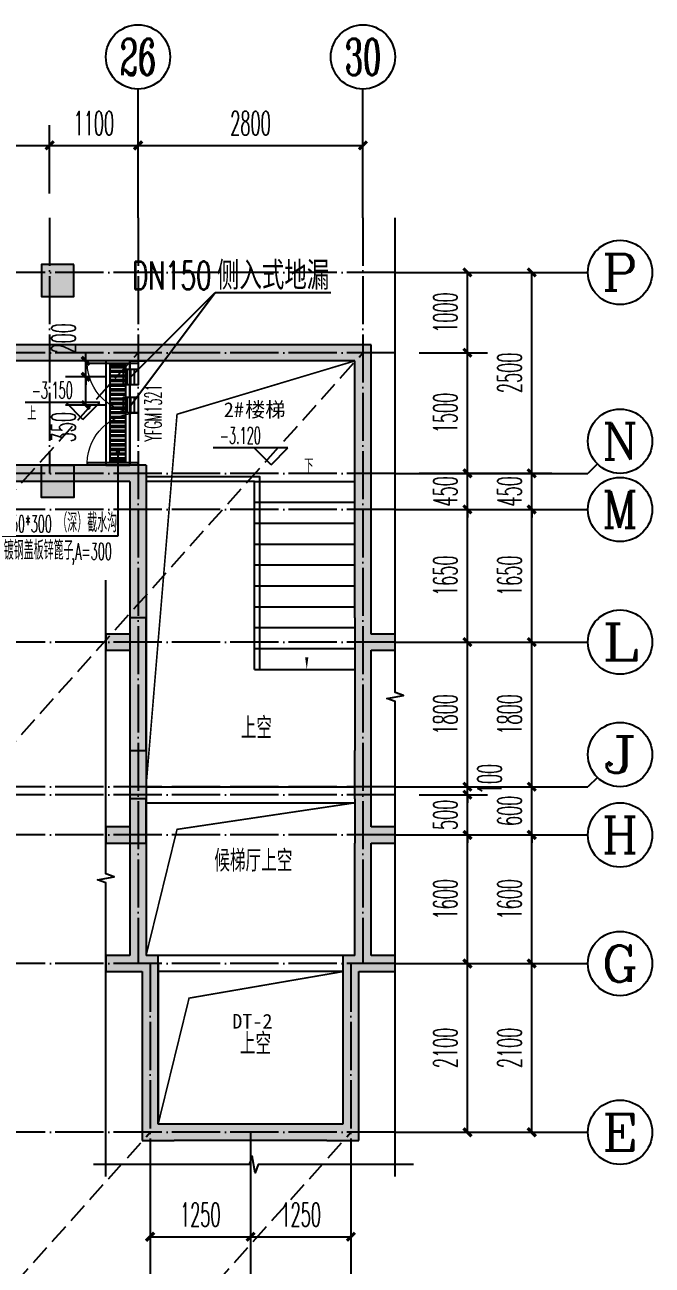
# Model space of a CAD drawing. Extents: x 27938 to 1507990, y 110129 to 923079.
# Drawn here: x 712924 to 720733, y 684862 to 700297 of the extents above; entities that cross this region are included whole.
import ezdxf
from ezdxf.enums import TextEntityAlignment as Align

# ---------------------------------------------------------------- set-up
doc = ezdxf.new("R2010")
doc.units = 0
doc.header["$LTSCALE"] = 1000
doc.header["$MEASUREMENT"] = 0
doc.linetypes.add('__DASH', pattern=[0.35, 0.25, -0.1])
doc.linetypes.add('DOTE', pattern=[2.42, 2, -0.2, 0.02, -0.2])
for name, color, linetype in [('AXIS', 3, 'Continuous'), ('AXIS_TEXT', 7, 'Continuous'), ('COLUMN', 9, 'Continuous'), ('DIM_ELEV', 3, 'Continuous'), ('DIM_LEAD', 3, 'Continuous'), ('DIM_SYMB', 3, 'Continuous'), ('DIM_废水', 31, 'Continuous'), ('DOOR_FIRE_TEXT', 7, 'Continuous'), ('DOTE', 1, 'Continuous'), ('EQUIP_地漏', 7, 'Continuous'), ('PUB_HATCH', 8, 'Continuous'), ('PUB_TEXT', 4, 'Continuous'), ('STAIR', 2, 'Continuous'), ('TWT_DIM', 3, 'Continuous'), ('WALL', 9, 'Continuous'), ('WINDOW', 4, 'Continuous')]:
    doc.layers.add(name, color=color, linetype=linetype)
doc.styles.add('_TCH_AXIS', font='COMPLEX', dxfattribs={"bigfont": 'GBCBIG'})
doc.styles.add('_TCH_DIM', font='SIMPLEX.shx', dxfattribs={"width": 0.7, "bigfont": 'GBCBIG.shx'})
doc.styles.add('_TCH_DIM_T3', font='SIMPLEX.shx', dxfattribs={"width": 0.494118, "bigfont": 'GBCBIG.shx'})
doc.styles.add('_TCH_WINDOW', font='SIMPLEX.shx', dxfattribs={"width": 0.7, "height": 3.5, "bigfont": 'GBCBIG.shx'})
doc.styles.add('_TWT_SERIAL', font='SIMPLEX', dxfattribs={"width": 0.8, "height": 3.5, "bigfont": 'HZTXT'})
doc.styles.add('COMPLEX', font='COMPLEX')
doc.styles.get("Standard").update_dxf_attribs({"font": 'gbenor.shx', "bigfont": 'gbcbig.shx'})
doc.styles.add('黑体', font='simhei.ttf')
doc.dimstyles.new('_TCH_ARCH&&100', dxfattribs={"dimtxt": 297.5, "dimasz": 100, "dimexe": 250, "dimexo": 300, "dimgap": 126.25, "dimtad": 1, "dimdec": 0, "dimzin": 0, "dimdsep": 46, "dimtxsty": '_TCH_DIM_T3', "dimblk": 'ARCHTICK', "dimcen": 0.09, "dimclrt": 4, "dimazin": 2, "dimtfac": 1, "dimtdec": 0, "dimtix": 1, "dimtmove": 2, "dimatfit": 3, "dimfxl": 100, "dimtolj": 1, "dimtzin": 0, "dimarcsym": 0})
doc.dimstyles.new('_TWT_ARCH&&100', dxfattribs={"dimtxt": 297.5, "dimasz": 100, "dimexe": 250, "dimexo": 300, "dimgap": 126.25, "dimtad": 1, "dimdec": 0, "dimzin": 0, "dimdsep": 46, "dimtxsty": '_TCH_DIM_T3', "dimblk": 'ARCHTICK', "dimcen": 0.09, "dimclrt": 7, "dimazin": 2, "dimtfac": 1, "dimtdec": 0, "dimtix": 1, "dimtmove": 2, "dimatfit": 3, "dimfxl": 1, "dimtolj": 1, "dimtzin": 0, "dimarcsym": 0})

# ---------------------------------------------------------------- blocks, each defined once
blk = doc.blocks.new('A$C110D7C8B')
h = blk.add_hatch()
h.set_pattern_fill('ANSI32', color=0, scale=12, angle=135)
h.set_pattern_definition([(180, (0, 0), (-4e-15, -57.15), []), (180, (-19.05, 19.05), (-4e-15, -57.15), [])])
h.paths.add_polyline_path([(50, -1350), (250, -1350), (250, -150), (50, -150)])
at = {"color": 0}
for points in [[(0, -100), (300, -100), (300, -1400), (0, -1400)], [(50, -150), (250, -150), (250, -1350), (50, -1350)]]:
    blk.add_lwpolyline(points, close=True, dxfattribs=at)
blk = doc.blocks.new('A$C028C60F5')
at = {"color": 0}
blk.add_lwpolyline([(400, 0), (0, 0), (0, -400), (400, -400)], close=True, dxfattribs=at)
at = {"layer": 'PUB_HATCH', "color": 0}
blk.add_solid([(0, -400), (400, -400), (0, 0), (400, 0)], dxfattribs=at)
blk = doc.blocks.new('$DorLib2D$00000002')
at = {"color": 0}
for p, q in [((-0.5, 0), (-0.5, 0.4875)), ((-0.475, 0.4875), (-0.5, 0.4875)), ((-0.475, 0), (-0.475, 0.4875)), ((0.475, 0), (0.475, 0.4875)), ((0.475, 0.4875), (0.5, 0.4875)), ((0.5, 0), (0.5, 0.4875)), ((-0.5, 0), (-0.475, 0)), ((0.5, 0), (0.475, 0))]:
    blk.add_line(p, q, dxfattribs=at)
at = {"color": 0, "lineweight": 13}
for centre, start, end in [((-0.4875, 0), 0, 88.53072), ((0.4875, 0), 91.46928, 180)]:
    blk.add_arc(centre, 0.4875, start, end, dxfattribs=at)
blk = doc.blocks.new('_ArchTick')
at = {"color": 0, "linetype": 'ByBlock', "const_width": 0.4}
blk.add_lwpolyline([(-0.5, -0.5), (0.5, 0.5)], dxfattribs=at)
blk = doc.blocks.new('*D1374')
at = {"layer": 'AXIS', "color": 0, "lineweight": -2}
for p, q in [((10920, -7700), (12570, -7700)), ((12320, -9800), (12320, -7700)), ((10920, -9800), (12570, -9800))]:
    blk.add_line(p, q, dxfattribs=at)
at = {"layer": 'Defpoints', "color": 0}
for p in [(10620, -7700), (12320, -7700), (10620, -9800)]:
    blk.add_point(p, dxfattribs=at)
at = {"layer": 'AXIS', "color": 0, "lineweight": -2, "xscale": 100, "yscale": 100, "zscale": 100}
for p, rotation in [((12320, -7700), 90), ((12320, -9800), 270)]:
    blk.add_blockref('_ArchTick', p, dxfattribs=dict(at, rotation=rotation))
at = {"layer": 'AXIS', "color": 4, "insert": (12045, -8750), "char_height": 297.5, "attachment_point": 5, "rotation": 90, "style": '_TCH_DIM_T3'}
blk.add_mtext('\\A1;2100', dxfattribs=at)
blk = doc.blocks.new('*D1375')
at = {"layer": 'AXIS', "color": 0, "lineweight": -2}
for p, q in [((10920, -6100), (12570, -6100)), ((12320, -7700), (12320, -6100)), ((10920, -7700), (12570, -7700))]:
    blk.add_line(p, q, dxfattribs=at)
at = {"layer": 'Defpoints', "color": 0}
for p in [(10620, -6100), (12320, -6100), (10620, -7700)]:
    blk.add_point(p, dxfattribs=at)
at = {"layer": 'AXIS', "color": 0, "lineweight": -2, "xscale": 100, "yscale": 100, "zscale": 100}
for p, rotation in [((12320, -6100), 90), ((12320, -7700), 270)]:
    blk.add_blockref('_ArchTick', p, dxfattribs=dict(at, rotation=rotation))
at = {"layer": 'AXIS', "color": 4, "insert": (12045, -6900), "char_height": 297.5, "attachment_point": 5, "rotation": 90, "style": '_TCH_DIM_T3'}
blk.add_mtext('\\A1;1600', dxfattribs=at)
blk = doc.blocks.new('*D1376')
at = {"layer": 'AXIS', "color": 0, "lineweight": -2}
for p, q in [((12320, -5500), (12320, -5400)), ((10920, -5500), (12570, -5500)), ((12320, -6100), (12320, -5500)), ((10920, -6100), (12570, -6100)), ((12320, -6100), (12320, -6200))]:
    blk.add_line(p, q, dxfattribs=at)
at = {"layer": 'Defpoints', "color": 0}
for p in [(10620, -5500), (12320, -5500), (10620, -6100)]:
    blk.add_point(p, dxfattribs=at)
at = {"layer": 'AXIS', "color": 0, "lineweight": -2, "xscale": 100, "yscale": 100, "zscale": 100}
for p, rotation in [((12320, -5500), 270), ((12320, -6100), 90)]:
    blk.add_blockref('_ArchTick', p, dxfattribs=dict(at, rotation=rotation))
at = {"layer": 'AXIS', "color": 4, "insert": (12045, -5800), "char_height": 297.5, "attachment_point": 5, "rotation": 90, "style": '_TCH_DIM_T3'}
blk.add_mtext('\\A1;600', dxfattribs=at)
blk = doc.blocks.new('*D1377')
at = {"layer": 'AXIS', "color": 0, "lineweight": -2}
for p, q in [((10920, -3700), (12570, -3700)), ((12320, -5500), (12320, -3700)), ((10920, -5500), (12570, -5500))]:
    blk.add_line(p, q, dxfattribs=at)
at = {"layer": 'Defpoints', "color": 0}
for p in [(10620, -3700), (12320, -3700), (10620, -5500)]:
    blk.add_point(p, dxfattribs=at)
at = {"layer": 'AXIS', "color": 0, "lineweight": -2, "xscale": 100, "yscale": 100, "zscale": 100}
for p, rotation in [((12320, -3700), 90), ((12320, -5500), 270)]:
    blk.add_blockref('_ArchTick', p, dxfattribs=dict(at, rotation=rotation))
at = {"layer": 'AXIS', "color": 4, "insert": (12045, -4600), "char_height": 297.5, "attachment_point": 5, "rotation": 90, "style": '_TCH_DIM_T3'}
blk.add_mtext('\\A1;1800', dxfattribs=at)
blk = doc.blocks.new('*D1378')
at = {"layer": 'AXIS', "color": 0, "lineweight": -2}
for p, q in [((10920, -2050), (12570, -2050)), ((12320, -3700), (12320, -2050)), ((10920, -3700), (12570, -3700))]:
    blk.add_line(p, q, dxfattribs=at)
at = {"layer": 'Defpoints', "color": 0}
for p in [(10620, -2050), (12320, -2050), (10620, -3700)]:
    blk.add_point(p, dxfattribs=at)
at = {"layer": 'AXIS', "color": 0, "lineweight": -2, "xscale": 100, "yscale": 100, "zscale": 100}
for p, rotation in [((12320, -2050), 90), ((12320, -3700), 270)]:
    blk.add_blockref('_ArchTick', p, dxfattribs=dict(at, rotation=rotation))
at = {"layer": 'AXIS', "color": 4, "insert": (12045, -2875), "char_height": 297.5, "attachment_point": 5, "rotation": 90, "style": '_TCH_DIM_T3'}
blk.add_mtext('\\A1;1650', dxfattribs=at)
blk = doc.blocks.new('*D1379')
at = {"layer": 'AXIS', "color": 0, "lineweight": -2}
for p, q in [((12320, -1600), (12320, -1500)), ((10920, -1600), (12570, -1600)), ((12320, -2050), (12320, -1600)), ((10920, -2050), (12570, -2050)), ((12320, -2050), (12320, -2150))]:
    blk.add_line(p, q, dxfattribs=at)
at = {"layer": 'Defpoints', "color": 0}
for p in [(10620, -1600), (12320, -1600), (10620, -2050)]:
    blk.add_point(p, dxfattribs=at)
at = {"layer": 'AXIS', "color": 0, "lineweight": -2, "xscale": 100, "yscale": 100, "zscale": 100}
for p, rotation in [((12320, -1600), 270), ((12320, -2050), 90)]:
    blk.add_blockref('_ArchTick', p, dxfattribs=dict(at, rotation=rotation))
at = {"layer": 'AXIS', "color": 4, "insert": (12045, -1825), "char_height": 297.5, "attachment_point": 5, "rotation": 90, "style": '_TCH_DIM_T3'}
blk.add_mtext('\\A1;450', dxfattribs=at)
blk = doc.blocks.new('*D1380')
at = {"layer": 'AXIS', "color": 0, "lineweight": -2}
for p, q in [((10920, 900), (12570, 900)), ((12320, -1600), (12320, 900)), ((10920, -1600), (12570, -1600))]:
    blk.add_line(p, q, dxfattribs=at)
at = {"layer": 'Defpoints', "color": 0}
for p in [(10620, 900), (12320, 900), (10620, -1600)]:
    blk.add_point(p, dxfattribs=at)
at = {"layer": 'AXIS', "color": 0, "lineweight": -2, "xscale": 100, "yscale": 100, "zscale": 100}
for p, rotation in [((12320, 900), 90), ((12320, -1600), 270)]:
    blk.add_blockref('_ArchTick', p, dxfattribs=dict(at, rotation=rotation))
at = {"layer": 'AXIS', "color": 4, "insert": (12045, -350), "char_height": 297.5, "attachment_point": 5, "rotation": 90, "style": '_TCH_DIM_T3'}
blk.add_mtext('\\A1;2500', dxfattribs=at)
blk = doc.blocks.new('*D1381')
at = {"layer": 'AXIS', "color": 0, "lineweight": -2}
for p, q in [((10920, -7700), (11770, -7700)), ((11520, -9800), (11520, -7700)), ((10920, -9800), (11770, -9800))]:
    blk.add_line(p, q, dxfattribs=at)
at = {"layer": 'Defpoints', "color": 0}
for p in [(10620, -7700), (11520, -7700), (10620, -9800)]:
    blk.add_point(p, dxfattribs=at)
at = {"layer": 'AXIS', "color": 0, "lineweight": -2, "xscale": 100, "yscale": 100, "zscale": 100}
for p, rotation in [((11520, -7700), 90), ((11520, -9800), 270)]:
    blk.add_blockref('_ArchTick', p, dxfattribs=dict(at, rotation=rotation))
at = {"layer": 'AXIS', "color": 4, "insert": (11245, -8750), "char_height": 297.5, "attachment_point": 5, "rotation": 90, "style": '_TCH_DIM_T3'}
blk.add_mtext('\\A1;2100', dxfattribs=at)
blk = doc.blocks.new('*D1382')
at = {"layer": 'AXIS', "color": 0, "lineweight": -2}
for p, q in [((10920, -6100), (11770, -6100)), ((11520, -7700), (11520, -6100)), ((10920, -7700), (11770, -7700))]:
    blk.add_line(p, q, dxfattribs=at)
at = {"layer": 'Defpoints', "color": 0}
for p in [(10620, -6100), (11520, -6100), (10620, -7700)]:
    blk.add_point(p, dxfattribs=at)
at = {"layer": 'AXIS', "color": 0, "lineweight": -2, "xscale": 100, "yscale": 100, "zscale": 100}
for p, rotation in [((11520, -6100), 90), ((11520, -7700), 270)]:
    blk.add_blockref('_ArchTick', p, dxfattribs=dict(at, rotation=rotation))
at = {"layer": 'AXIS', "color": 4, "insert": (11245, -6900), "char_height": 297.5, "attachment_point": 5, "rotation": 90, "style": '_TCH_DIM_T3'}
blk.add_mtext('\\A1;1600', dxfattribs=at)
blk = doc.blocks.new('*D1383')
at = {"layer": 'AXIS', "color": 0, "lineweight": -2}
for p, q in [((11520, -5600), (11520, -5500)), ((10920, -5600), (11770, -5600)), ((11520, -6100), (11520, -5600)), ((10920, -6100), (11770, -6100)), ((11520, -6100), (11520, -6200))]:
    blk.add_line(p, q, dxfattribs=at)
at = {"layer": 'Defpoints', "color": 0}
for p in [(10620, -5600), (11520, -5600), (10620, -6100)]:
    blk.add_point(p, dxfattribs=at)
at = {"layer": 'AXIS', "color": 0, "lineweight": -2, "xscale": 100, "yscale": 100, "zscale": 100}
for p, rotation in [((11520, -5600), 270), ((11520, -6100), 90)]:
    blk.add_blockref('_ArchTick', p, dxfattribs=dict(at, rotation=rotation))
at = {"layer": 'AXIS', "color": 4, "insert": (11245, -5850), "char_height": 297.5, "attachment_point": 5, "rotation": 90, "style": '_TCH_DIM_T3'}
blk.add_mtext('\\A1;500', dxfattribs=at)
blk = doc.blocks.new('*D1384')
at = {"layer": 'AXIS', "color": 0, "lineweight": -2}
for p, q in [((11520, -5500), (11520, -5400)), ((10920, -5500), (11770, -5500)), ((11520, -5600), (11520, -5500)), ((10920, -5600), (11770, -5600)), ((11520, -5600), (11520, -5700))]:
    blk.add_line(p, q, dxfattribs=at)
at = {"layer": 'Defpoints', "color": 0}
for p in [(10620, -5500), (11520, -5500), (10620, -5600)]:
    blk.add_point(p, dxfattribs=at)
at = {"layer": 'AXIS', "color": 0, "lineweight": -2, "xscale": 100, "yscale": 100, "zscale": 100}
for p, rotation in [((11520, -5500), 270), ((11520, -5600), 90)]:
    blk.add_blockref('_ArchTick', p, dxfattribs=dict(at, rotation=rotation))
at = {"layer": 'AXIS', "color": 4, "insert": (11795, -5404), "char_height": 297.5, "attachment_point": 5, "rotation": 90, "style": '_TCH_DIM_T3'}
blk.add_mtext('\\A1;100', dxfattribs=at)
blk = doc.blocks.new('*D1385')
at = {"layer": 'AXIS', "color": 0, "lineweight": -2}
for p, q in [((10920, -3700), (11770, -3700)), ((11520, -5500), (11520, -3700)), ((10920, -5500), (11770, -5500))]:
    blk.add_line(p, q, dxfattribs=at)
at = {"layer": 'Defpoints', "color": 0}
for p in [(10620, -3700), (11520, -3700), (10620, -5500)]:
    blk.add_point(p, dxfattribs=at)
at = {"layer": 'AXIS', "color": 0, "lineweight": -2, "xscale": 100, "yscale": 100, "zscale": 100}
for p, rotation in [((11520, -3700), 90), ((11520, -5500), 270)]:
    blk.add_blockref('_ArchTick', p, dxfattribs=dict(at, rotation=rotation))
at = {"layer": 'AXIS', "color": 4, "insert": (11245, -4600), "char_height": 297.5, "attachment_point": 5, "rotation": 90, "style": '_TCH_DIM_T3'}
blk.add_mtext('\\A1;1800', dxfattribs=at)
blk = doc.blocks.new('*D1386')
at = {"layer": 'AXIS', "color": 0, "lineweight": -2}
for p, q in [((10920, -2050), (11770, -2050)), ((11520, -3700), (11520, -2050)), ((10920, -3700), (11770, -3700))]:
    blk.add_line(p, q, dxfattribs=at)
at = {"layer": 'Defpoints', "color": 0}
for p in [(10620, -2050), (11520, -2050), (10620, -3700)]:
    blk.add_point(p, dxfattribs=at)
at = {"layer": 'AXIS', "color": 0, "lineweight": -2, "xscale": 100, "yscale": 100, "zscale": 100}
for p, rotation in [((11520, -2050), 90), ((11520, -3700), 270)]:
    blk.add_blockref('_ArchTick', p, dxfattribs=dict(at, rotation=rotation))
at = {"layer": 'AXIS', "color": 4, "insert": (11245, -2875), "char_height": 297.5, "attachment_point": 5, "rotation": 90, "style": '_TCH_DIM_T3'}
blk.add_mtext('\\A1;1650', dxfattribs=at)
blk = doc.blocks.new('*D1387')
at = {"layer": 'AXIS', "color": 0, "lineweight": -2}
for p, q in [((11520, -1600), (11520, -1500)), ((10920, -1600), (11770, -1600)), ((11520, -2050), (11520, -1600)), ((10920, -2050), (11770, -2050)), ((11520, -2050), (11520, -2150))]:
    blk.add_line(p, q, dxfattribs=at)
at = {"layer": 'Defpoints', "color": 0}
for p in [(10620, -1600), (11520, -1600), (10620, -2050)]:
    blk.add_point(p, dxfattribs=at)
at = {"layer": 'AXIS', "color": 0, "lineweight": -2, "xscale": 100, "yscale": 100, "zscale": 100}
for p, rotation in [((11520, -1600), 270), ((11520, -2050), 90)]:
    blk.add_blockref('_ArchTick', p, dxfattribs=dict(at, rotation=rotation))
at = {"layer": 'AXIS', "color": 4, "insert": (11245, -1825), "char_height": 297.5, "attachment_point": 5, "rotation": 90, "style": '_TCH_DIM_T3'}
blk.add_mtext('\\A1;450', dxfattribs=at)
blk = doc.blocks.new('*D1388')
at = {"layer": 'AXIS', "color": 0, "lineweight": -2}
for p, q in [((10920, -100), (11770, -100)), ((11520, -1600), (11520, -100)), ((10920, -1600), (11770, -1600))]:
    blk.add_line(p, q, dxfattribs=at)
at = {"layer": 'Defpoints', "color": 0}
for p in [(10620, -100), (11520, -100), (10620, -1600)]:
    blk.add_point(p, dxfattribs=at)
at = {"layer": 'AXIS', "color": 0, "lineweight": -2, "xscale": 100, "yscale": 100, "zscale": 100}
for p, rotation in [((11520, -100), 90), ((11520, -1600), 270)]:
    blk.add_blockref('_ArchTick', p, dxfattribs=dict(at, rotation=rotation))
at = {"layer": 'AXIS', "color": 4, "insert": (11245, -850), "char_height": 297.5, "attachment_point": 5, "rotation": 90, "style": '_TCH_DIM_T3'}
blk.add_mtext('\\A1;1500', dxfattribs=at)
blk = doc.blocks.new('*D1389')
at = {"layer": 'AXIS', "color": 0, "lineweight": -2}
for p, q in [((10920, 900), (11770, 900)), ((11520, -100), (11520, 900)), ((10920, -100), (11770, -100))]:
    blk.add_line(p, q, dxfattribs=at)
at = {"layer": 'Defpoints', "color": 0}
for p in [(10620, 900), (11520, 900), (10620, -100)]:
    blk.add_point(p, dxfattribs=at)
at = {"layer": 'AXIS', "color": 0, "lineweight": -2, "xscale": 100, "yscale": 100, "zscale": 100}
for p, rotation in [((11520, 900), 90), ((11520, -100), 270)]:
    blk.add_blockref('_ArchTick', p, dxfattribs=dict(at, rotation=rotation))
at = {"layer": 'AXIS', "color": 4, "insert": (11245, 400), "char_height": 297.5, "attachment_point": 5, "rotation": 90, "style": '_TCH_DIM_T3'}
blk.add_mtext('\\A1;1000', dxfattribs=at)
blk = doc.blocks.new('_AXISO')
at = {"color": 0}
blk.add_circle((0, 0), 0.5, dxfattribs=at)
at = {"layer": 'AXIS_TEXT', "color": 0, "style": 'COMPLEX', "width": 1.041667}
blk.add_attdef('A', text='', height=0.56, dxfattribs=at).set_placement((-0.25, -0.28), (0.25, -0.28), align=Align.FIT)
blk = doc.blocks.new('*D1390')
at = {"layer": 'AXIS', "color": 0, "lineweight": -2}
for p, q in [((7420, 1881), (7420, 2731)), ((10220, 1881), (10220, 2731)), ((7420, 2481), (10220, 2481))]:
    blk.add_line(p, q, dxfattribs=at)
at = {"layer": 'Defpoints', "color": 0}
for p in [(10220, 2481), (7420, 1581), (10220, 1581)]:
    blk.add_point(p, dxfattribs=at)
at = {"layer": 'AXIS', "color": 0, "lineweight": -2, "xscale": 100, "yscale": 100, "zscale": 100, "rotation": 180}
blk.add_blockref('_ArchTick', (7420, 2481), dxfattribs=at)
at = {"layer": 'AXIS', "color": 0, "lineweight": -2, "xscale": 100, "yscale": 100, "zscale": 100}
blk.add_blockref('_ArchTick', (10220, 2481), dxfattribs=at)
at = {"layer": 'AXIS', "color": 4, "insert": (8820, 2756), "char_height": 297.5, "attachment_point": 5, "style": '_TCH_DIM_T3'}
blk.add_mtext('\\A1;2800', dxfattribs=at)
blk = doc.blocks.new('*D1391')
at = {"layer": 'AXIS', "color": 0, "lineweight": -2}
for p, q in [((6320, 1881), (6320, 2731)), ((7420, 1881), (7420, 2731)), ((6320, 2481), (7420, 2481))]:
    blk.add_line(p, q, dxfattribs=at)
at = {"layer": 'Defpoints', "color": 0}
for p in [(7420, 2481), (6320, 1581), (7420, 1581)]:
    blk.add_point(p, dxfattribs=at)
at = {"layer": 'AXIS', "color": 0, "lineweight": -2, "xscale": 100, "yscale": 100, "zscale": 100, "rotation": 180}
blk.add_blockref('_ArchTick', (6320, 2481), dxfattribs=at)
at = {"layer": 'AXIS', "color": 0, "lineweight": -2, "xscale": 100, "yscale": 100, "zscale": 100}
blk.add_blockref('_ArchTick', (7420, 2481), dxfattribs=at)
at = {"layer": 'AXIS', "color": 4, "insert": (6870, 2756), "char_height": 297.5, "attachment_point": 5, "style": '_TCH_DIM_T3'}
blk.add_mtext('\\A1;1100', dxfattribs=at)
blk = doc.blocks.new('*D1392')
at = {"layer": 'AXIS', "color": 0, "lineweight": -2}
for p, q in [((4520, 1881), (4520, 2731)), ((6320, 1881), (6320, 2731)), ((4520, 2481), (6320, 2481))]:
    blk.add_line(p, q, dxfattribs=at)
at = {"layer": 'Defpoints', "color": 0}
for p in [(6320, 2481), (4520, 1581), (6320, 1581)]:
    blk.add_point(p, dxfattribs=at)
at = {"layer": 'AXIS', "color": 0, "lineweight": -2, "xscale": 100, "yscale": 100, "zscale": 100, "rotation": 180}
blk.add_blockref('_ArchTick', (4520, 2481), dxfattribs=at)
at = {"layer": 'AXIS', "color": 0, "lineweight": -2, "xscale": 100, "yscale": 100, "zscale": 100}
blk.add_blockref('_ArchTick', (6320, 2481), dxfattribs=at)
at = {"layer": 'AXIS', "color": 4, "insert": (5420, 2756), "char_height": 297.5, "attachment_point": 5, "style": '_TCH_DIM_T3'}
blk.add_mtext('\\A1;1800', dxfattribs=at)
blk = doc.blocks.new('*D1411')
at = {"layer": 'AXIS', "color": 0, "lineweight": -2}
for p, q in [((8820, -10500), (8820, -11350)), ((10070, -10500), (10070, -11350)), ((8820, -11100), (10070, -11100))]:
    blk.add_line(p, q, dxfattribs=at)
at = {"layer": 'Defpoints', "color": 0}
for p in [(8820, -10200), (10070, -10200), (10070, -11100)]:
    blk.add_point(p, dxfattribs=at)
at = {"layer": 'AXIS', "color": 0, "lineweight": -2, "xscale": 100, "yscale": 100, "zscale": 100, "rotation": 180}
blk.add_blockref('_ArchTick', (8820, -11100), dxfattribs=at)
at = {"layer": 'AXIS', "color": 0, "lineweight": -2, "xscale": 100, "yscale": 100, "zscale": 100}
blk.add_blockref('_ArchTick', (10070, -11100), dxfattribs=at)
at = {"layer": 'AXIS', "color": 4, "insert": (9445, -10825), "char_height": 297.5, "attachment_point": 5, "style": '_TCH_DIM_T3'}
blk.add_mtext('\\A1;1250', dxfattribs=at)
blk = doc.blocks.new('*D1412')
at = {"layer": 'AXIS', "color": 0, "lineweight": -2}
for p, q in [((7570, -10500), (7570, -11350)), ((8820, -10500), (8820, -11350)), ((7570, -11100), (8820, -11100))]:
    blk.add_line(p, q, dxfattribs=at)
at = {"layer": 'Defpoints', "color": 0}
for p in [(7570, -10200), (8820, -10200), (8820, -11100)]:
    blk.add_point(p, dxfattribs=at)
at = {"layer": 'AXIS', "color": 0, "lineweight": -2, "xscale": 100, "yscale": 100, "zscale": 100, "rotation": 180}
blk.add_blockref('_ArchTick', (7570, -11100), dxfattribs=at)
at = {"layer": 'AXIS', "color": 0, "lineweight": -2, "xscale": 100, "yscale": 100, "zscale": 100}
blk.add_blockref('_ArchTick', (8820, -11100), dxfattribs=at)
at = {"layer": 'AXIS', "color": 4, "insert": (8195, -10825), "char_height": 297.5, "attachment_point": 5, "style": '_TCH_DIM_T3'}
blk.add_mtext('\\A1;1250', dxfattribs=at)
blk = doc.blocks.new('$TwtSys$00000137')
at = {"color": 7}
for p, q in [((-46.875, -93.75), (-46.875, 93.75)), ((0, -93.75), (0, 93.75)), ((46.875, -93.75), (46.875, 93.75))]:
    blk.add_line(p, q, dxfattribs=at)
blk.add_lwpolyline([(-93.75, -93.75), (93.75, -93.75), (93.75, 93.75), (-93.75, 93.75)], close=True, dxfattribs=at)
blk = doc.blocks.new('*D1505')
at = {"layer": 'Defpoints', "color": 0}
for p in [(-562, -200), (0, -200), (0, -550)]:
    blk.add_point(p, dxfattribs=at)
at = {"layer": 'TWT_DIM', "color": 0, "lineweight": -2}
for p, q in [((-300, -200), (-812, -200)), ((-562, -550), (-562, -200)), ((-300, -550), (-812, -550))]:
    blk.add_line(p, q, dxfattribs=at)
at = {"layer": 'TWT_DIM', "color": 0, "lineweight": -2, "xscale": 100, "yscale": 100, "zscale": 100}
for p, rotation in [((-562, -200), 90), ((-562, -550), 270)]:
    blk.add_blockref('_ArchTick', p, dxfattribs=dict(at, rotation=rotation))
at = {"layer": 'TWT_DIM', "color": 7, "insert": (-837, -825), "char_height": 297.5, "attachment_point": 5, "rotation": 90, "style": '_TCH_DIM_T3'}
blk.add_mtext('\\A1;350', dxfattribs=at)
blk = doc.blocks.new('*D1506')
at = {"layer": 'Defpoints', "color": 0}
for p in [(-562, 0), (0, 0), (0, -200)]:
    blk.add_point(p, dxfattribs=at)
at = {"layer": 'TWT_DIM', "color": 0, "lineweight": -2}
for p, q in [((-300, 0), (-812, 0)), ((-562, 0), (-562, 100)), ((-562, -200), (-562, 0)), ((-300, -200), (-812, -200)), ((-562, -200), (-562, -300))]:
    blk.add_line(p, q, dxfattribs=at)
at = {"layer": 'TWT_DIM', "color": 0, "lineweight": -2, "xscale": 100, "yscale": 100, "zscale": 100}
for p, rotation in [((-562, 0), 270), ((-562, -200), 90)]:
    blk.add_blockref('_ArchTick', p, dxfattribs=dict(at, rotation=rotation))
at = {"layer": 'TWT_DIM', "color": 7, "insert": (-837, 280), "char_height": 297.5, "attachment_point": 5, "rotation": 90, "style": '_TCH_DIM_T3'}
blk.add_mtext('\\A1;200', dxfattribs=at)
blk = doc.blocks.new('A$C18F32B8A')
at = {"layer": 'PUB_HATCH'}
for points in [[(7419.7, -200.2), (7419.8, -0.2), (3268, 0.1), (3268, -199.9)], [(10119.7, -200.2), (10319.7, -0.2), (7419.7, -0.2), (7419.7, -200.2)], [(10319.7, -3600.2), (10319.7, -3600.2), (10319.7, -0.2), (10119.7, -200.2), (10119.7, -3400.2), (10319.7, -3400.2)], [(7319.7, -1700.2), (7519.7, -1500.3), (4152, -1500.1), (4152, -1700.1)], [(7519.7, -1500.3), (7319.7, -1700.2), (7319.7, -5600.2), (7519.7, -5600.2)], [(7019.7, -3800.2), (7319.7, -3800.2), (7319.7, -5050.2), (7519.7, -5050.2), (7519.7, -3400.2), (7319.7, -3400.2), (7319.7, -3600.2), (7019.7, -3600.2)], [(10619.7, -3800.2), (10619.7, -3600.2), (10319.7, -3600.2), (10319.7, -3400.2), (10119.7, -3400.2), (10119.7, -5050.2), (10319.7, -5050.2), (10319.7, -3800.2)], [(10319.7, -3800.2), (10319.7, -3800.2), (10319.7, -5050.2), (10119.7, -5050.2), (10119.7, -5600.2), (10319.7, -5600.2)], [(7519.6, -6200.2), (7519.6, -5650.2), (7319.6, -5650.2), (7319.6, -6000.2), (7019.7, -6000.2), (7019.7, -6200.2)], [(7319.7, -7600.2), (7519.7, -7600.2), (7519.7, -5600.2), (7319.7, -5600.2)], [(10119.7, -5650.2), (10319.7, -5650.2), (10319.7, -5600.2), (10119.7, -5600.2)], [(10119.7, -6200.2), (10619.7, -6200.2), (10619.7, -6000.2), (10319.7, -6000.2), (10319.7, -5650.2), (10119.7, -5650.2)], [(10319.7, -6200.2), (10119.7, -6200.2), (10119.7, -7600.2), (10319.7, -7600.2)], [(7669.6, -7600.2), (7019.7, -7600.2), (7019.7, -7800.3), (7469.6, -7800.3), (7469.6, -9900.2), (7869.6, -9900.2), (7869.6, -9700.2), (7669.6, -9700.2)], [(7669.7, -7700.2), (7469.7, -7700.2), (7469.7, -9900.2), (7669.7, -9700.2)], [(7669.7, -7600.2), (7669.6, -7600.2), (7669.6, -7600.4)], [(9969.7, -7600.2), (9969.7, -9700.2), (9769.7, -9700.2), (9769.7, -9900.2), (10169.7, -9900.2), (10169.7, -7800.3), (10619.7, -7800.3), (10619.7, -7600.2)], [(7869.6, -9700.2), (7869.6, -9900.2), (9769.7, -9900.2), (9769.7, -9700.2)]]:
    blk.add_hatch(color=256, dxfattribs=at).paths.add_polyline_path(points)
at = {"color": 0, "const_width": 20}
for points in [[(7519.7, -5500.2), (7905.3, -865.3), (10119.7, -200.2)], [(7519.7, -7600.2), (7905.3, -6030.5), (10119.8, -5700.2)], [(7669.7, -9700.2), (8055.3, -8130.5), (9969.7, -7800.2)]]:
    blk.add_lwpolyline(points, dxfattribs=at)
at = {"layer": 'AXIS', "color": 0}
for p, q in [((7419.7, 1581.2), (7419.7, 3181.2)), ((10219.7, 1581.2), (10219.7, 3181.2)), ((10619.7, 899.8), (13019.7, 899.8)), ((13136.9, -1483.1), (13019.7, -1600.2)), ((10619.7, -1600.2), (13019.7, -1600.2)), ((10619.7, -2050.2), (13019.7, -2050.2)), ((10619.7, -3700.2), (13019.7, -3700.2)), ((13136.9, -5383.1), (13019.7, -5500.2)), ((10619.7, -5500.2), (13019.7, -5500.2)), ((10619.7, -6100.2), (13019.7, -6100.2)), ((10619.7, -7700.2), (13019.7, -7700.2)), ((10619.7, -9800.2), (13019.7, -9800.2)), ((7569.6, -10200.2), (7569.6, -11800.2)), ((8819.6, -10200.2), (8819.6, -11800.2)), ((10069.7, -10200.2), (10069.7, -11800.2))]:
    blk.add_line(p, q, dxfattribs=at)
at = {"layer": 'COLUMN', "color": 0}
for p, q in [((7519.7, -3400.2), (7319.7, -3400.2)), ((7319.7, -3400.2), (7319.7, -3600.2)), ((7519.7, -5050.2), (7519.7, -3400.2)), ((10119.7, -3400.2), (10119.7, -3400.2)), ((10119.7, -3400.2), (10119.7, -5050.2)), ((7319.7, -3600.2), (7019.7, -3600.2)), ((7019.7, -3600.2), (7019.7, -3800.2)), ((10619.7, -3600.2), (10319.7, -3600.2)), ((10619.7, -3800.2), (10619.7, -3600.2)), ((7019.7, -3800.2), (7319.7, -3800.2)), ((7319.7, -3800.2), (7319.7, -5050.2)), ((10319.7, -3800.2), (10619.7, -3800.2)), ((7319.7, -5050.2), (7519.7, -5050.2)), ((10119.7, -5050.2), (10119.7, -5050.2)), ((7519.6, -5650.2), (7319.6, -5650.2)), ((7319.6, -5650.2), (7319.6, -6000.2)), ((7519.6, -6200.2), (7519.6, -5650.2)), ((10119.7, -5650.2), (10119.7, -6200.2)), ((10319.7, -6000.2), (10319.7, -5650.2)), ((7319.6, -6000.2), (7019.7, -6000.2)), ((7019.7, -6000.2), (7019.7, -6200.2)), ((10619.7, -6000.2), (10319.7, -6000.2)), ((10619.7, -6200.2), (10619.7, -6000.2)), ((7019.7, -6200.2), (7519.6, -6200.2)), ((10319.7, -6200.2), (10619.7, -6200.2)), ((7319.7, -7600.2), (7019.7, -7600.2)), ((7019.7, -7600.2), (7019.7, -7800.3)), ((7669.6, -7600.2), (7519.7, -7600.2)), ((7669.6, -9700.2), (7669.6, -7600.2)), ((9969.7, -7600.2), (9969.7, -9700.2)), ((10119.7, -7600.2), (9969.7, -7600.2)), ((10619.7, -7600.2), (10319.7, -7600.2)), ((10619.7, -7800.3), (10619.7, -7600.2)), ((7019.7, -7800.3), (7469.6, -7800.3)), ((7469.6, -7800.3), (7469.6, -9900.2)), ((10169.7, -9900.2), (10169.7, -7800.3)), ((10169.7, -7800.3), (10619.7, -7800.3)), ((7869.6, -9700.2), (7669.6, -9700.2)), ((9969.7, -9700.2), (9769.7, -9700.2)), ((7469.6, -9900.2), (7869.6, -9900.2)), ((9769.7, -9900.2), (10169.7, -9900.2))]:
    blk.add_line(p, q, dxfattribs=at)
at = {"layer": 'DIM_ELEV', "color": 0}
for p, q in [((6943.9, -719.1), (6013, -719.1)), ((6733.9, -929.1), (6523.9, -719.1)), ((6733.9, -929.1), (6943.9, -719.1)), ((9285.2, -1283), (8354.3, -1283)), ((9075.2, -1493), (8865.2, -1283)), ((9075.2, -1493), (9285.2, -1283))]:
    blk.add_line(p, q, dxfattribs=at)
at = {"layer": 'DIM_LEAD', "color": 0}
for p, q in [((7169.7, -1341.4), (7169.7, -2382)), ((7169.7, -2382), (5699.8, -2382))]:
    blk.add_line(p, q, dxfattribs=at)
at = {"layer": 'DIM_LEAD', "color": 0, "const_width": 28}
blk.add_lwpolyline([(7169.7, -1327.4, 1), (7169.7, -1355.4, 1)], format="xyb", close=True, dxfattribs=at)
at = {"layer": 'DIM_SYMB', "color": 0}
for points in [[(10619.7, -10349), (10619.7, -4440.1), (10514.7, -4401.9), (10724.7, -4364.9), (10619.7, -4327.6), (10619.7, 1581.2)], [(7019.7, -10349), (7019.7, -6695.4), (6914.7, -6657.2), (7124.7, -6620.2), (7019.7, -6582.9), (7019.7, -2929.3)], [(10849.9, -10200.2), (8914.3, -10200.2), (8876.1, -10305.2), (8839.1, -10095.2), (8801.8, -10200.2), (6866.2, -10200.2)]]:
    blk.add_lwpolyline(points, dxfattribs=at)
blk.add_lwpolyline([(9519.8, -1638.2, 0, 0, 0), (9519.8, -4040.2, 0, 40, 0), (9519.8, -3890.2, 0, 0, 0)], format="xyseb", dxfattribs=at)
at = {"layer": 'DOTE', "color": 0, "linetype": 'DOTE', "ltscale": 0.3}
for p, q in [((6319.7, 1581.2), (6319.7, -1600.2)), ((7419.7, 1581.2), (7419.7, -7700.2)), ((10219.7, 1581.2), (10219.7, -7700.2)), ((10619.7, 899.8), (-743.8, 899.8)), ((10619.7, -100.2), (-743.8, -100.2)), ((10619.7, -1600.2), (-743.8, -1600.2)), ((10619.7, -2050.2), (-743.8, -2050.2)), ((10619.7, -3700.2), (-743.8, -3700.2)), ((10619.7, -5500.2), (-743.8, -5500.2)), ((10619.7, -5600.2), (-743.8, -5600.2)), ((10619.7, -6100.2), (-743.8, -6100.2)), ((10619.7, -7700.2), (-743.8, -7700.2)), ((7569.6, -7700.2), (7569.6, -10200.2)), ((10069.7, -7700.2), (10069.7, -10200.2)), ((10619.7, -9800.2), (-743.8, -9800.2)), ((8819.6, -9800.2), (8819.6, -10205.1))]:
    blk.add_line(p, q, dxfattribs=at)
at = {"layer": 'STAIR', "color": 0}
for p, q in [((8869.7, -1700.2), (7519.7, -1700.2)), ((8869.8, -4040.2), (8869.7, -1700.2)), ((8869.7, -1700.2), (10119.7, -1700.2)), ((10119.8, -3400.2), (10119.7, -1700.2)), ((8869.7, -1960.2), (10119.7, -1960.2)), ((8869.7, -2220.2), (10119.7, -2220.2)), ((8869.7, -2480.2), (10119.7, -2480.2)), ((8869.7, -2740.2), (10119.7, -2740.2)), ((8869.7, -3000.2), (10119.7, -3000.2)), ((8869.8, -3260.2), (10119.8, -3260.2)), ((8869.8, -3520.2), (10119.7, -3520.2)), ((8869.8, -3780.2), (10119.7, -3780.2)), ((8869.8, -4040.2), (10119.7, -4040.2))]:
    blk.add_line(p, q, dxfattribs=at)
blk.add_lwpolyline([(7519.7, -1640.2), (8929.8, -1640.2), (8929.8, -4040.2)], dxfattribs=at)
at = {"layer": 'WALL', "color": 0}
for p, q in [((7419.8, -0.2), (3268, 0.1)), ((10319.7, -0.2), (7419.7, -0.2)), ((10319.7, -3600.2), (10319.7, -0.2)), ((7419.7, -200.2), (3268, -199.9)), ((7319.7, -200.2), (7319.7, -200.3)), ((7319.7, -200.3), (7519.7, -200.3)), ((10119.7, -200.2), (7419.7, -200.2)), ((7519.7, -200.3), (7519.7, -200.2)), ((10119.7, -3400.2), (10119.7, -200.2)), ((7519.7, -1500.3), (4152, -1500.1)), ((7519.7, -1500.2), (7319.7, -1500.2)), ((7319.7, -1500.2), (7319.7, -1500.2)), ((7519.7, -1500.3), (7519.7, -1500.2)), ((7519.7, -1500.3), (7519.7, -5600.2)), ((7319.7, -1700.2), (4152, -1700.1)), ((7319.7, -1700.2), (7319.7, -5600.2)), ((10219.7, -3700.2), (10219.7, -3700.2)), ((10419.7, -3700.2), (10419.7, -3700.2)), ((10619.7, -3700.2), (10619.7, -3700.2)), ((10319.7, -5600.2), (10319.7, -3800.2)), ((10119.7, -5600.2), (10119.7, -5050.2)), ((7519.7, -5500.2), (10119.7, -5500.2)), ((7319.7, -5600.2), (7319.7, -7600.2)), ((7519.7, -5600.2), (7519.7, -7600.2)), ((7519.7, -5700.2), (10119.7, -5700.2)), ((10119.7, -5650.2), (10119.7, -5600.2)), ((10319.7, -5650.2), (10319.7, -5600.2)), ((10219.7, -6100.2), (10219.7, -6100.2)), ((10419.7, -6100.2), (10419.7, -6100.2)), ((10619.7, -6100.2), (10619.7, -6100.2)), ((10119.7, -7600.2), (10119.7, -6200.2)), ((10319.7, -7600.2), (10319.7, -6200.2)), ((7419.7, -7700.2), (7419.7, -7700.2)), ((7494.7, -7700.2), (7494.7, -7700.2)), ((7569.7, -7700.2), (7569.7, -7700.2)), ((7569.7, -7700.2), (7569.7, -7700.2)), ((9969.7, -7600.2), (7669.6, -7600.2)), ((7669.7, -7600.2), (7669.6, -7600.2)), ((7669.7, -7700.2), (7669.7, -9700.2)), ((10069.7, -7700.2), (10069.7, -7700.2)), ((9969.7, -7800.2), (7669.6, -7800.2)), ((7569.7, -8750.2), (7569.7, -8750.2)), ((10069.7, -8750.2), (10069.7, -8750.2)), ((9769.7, -9700.2), (7869.6, -9700.2)), ((7569.7, -9800.2), (7569.7, -9800.2)), ((10069.7, -9800.2), (10069.7, -9800.2)), ((9769.7, -9900.2), (7869.6, -9900.2))]:
    blk.add_line(p, q, dxfattribs=at)
at = {"layer": 'WINDOW', "color": 0}
blk.add_line((7319.7, -200.3), (7319.7, -1500.2), dxfattribs=at)
at = {"color": 8}
blk.add_blockref('A$C028C60F5', (6219.7, 999.8), dxfattribs=at)
at = {"color": 8, "xscale": -1}
for name, p in [('A$C110D7C8B', (7319.7, -100.2)), ('A$C028C60F5', (6619.7, -1500.2))]:
    blk.add_blockref(name, p, dxfattribs=at)
at = {"layer": 'AXIS', "color": 0}
ref = blk.add_blockref('_AXISO', (7419.7, 3581.2), dxfattribs=dict(at, xscale=800, yscale=800, zscale=800))
ref.add_attrib('A', '26', dxfattribs={"layer": 'AXIS_TEXT', "color": 0, "ltscale": 0.5, "height": 452.55, "style": '_TCH_AXIS', "width": 0.617647}).set_placement((7193.5, 3354.9), (7646, 3354.9), align=Align.FIT)
ref = blk.add_blockref('_AXISO', (10219.7, 3581.2), dxfattribs=dict(at, xscale=800, yscale=800, zscale=800))
ref.add_attrib('A', '30', dxfattribs={"layer": 'AXIS_TEXT', "color": 0, "ltscale": 0.5, "height": 452.55, "style": '_TCH_AXIS', "width": 0.636364}).set_placement((9993.5, 3354.9), (10446, 3354.9), align=Align.FIT)
ref = blk.add_blockref('_AXISO', (13419.7, 899.8), dxfattribs=dict(at, xscale=800, yscale=800, zscale=800))
ref.add_attrib('A', 'P', dxfattribs={"layer": 'AXIS_TEXT', "color": 0, "ltscale": 0.5, "height": 452.5, "style": '_TCH_AXIS', "width": 1.235294}).set_placement((13193.5, 673.5), (13646, 673.5), align=Align.FIT)
ref = blk.add_blockref('_AXISO', (13419.7, -1200.2), dxfattribs=dict(at, xscale=800, yscale=800, zscale=800))
ref.add_attrib('A', 'N', dxfattribs={"layer": 'AXIS_TEXT', "color": 0, "ltscale": 0.5, "height": 452.5, "style": '_TCH_AXIS', "width": 1.105263}).set_placement((13193.5, -1426.5), (13646, -1426.5), align=Align.FIT)
ref = blk.add_blockref('_AXISO', (13419.7, -2050.2), dxfattribs=dict(at, xscale=800, yscale=800, zscale=800))
ref.add_attrib('A', 'M', dxfattribs={"layer": 'AXIS_TEXT', "color": 0, "ltscale": 0.5, "height": 452.5, "style": '_TCH_AXIS'}).set_placement((13193.5, -2276.5), (13646, -2276.5), align=Align.FIT)
ref = blk.add_blockref('_AXISO', (13419.7, -3700.2), dxfattribs=dict(at, xscale=800, yscale=800, zscale=800))
ref.add_attrib('A', 'L', dxfattribs={"layer": 'AXIS_TEXT', "color": 0, "ltscale": 0.5, "height": 452.5, "style": '_TCH_AXIS', "width": 1.4}).set_placement((13193.5, -3926.5), (13646, -3926.5), align=Align.FIT)
ref = blk.add_blockref('_AXISO', (13419.7, -5100.2), dxfattribs=dict(at, xscale=800, yscale=800, zscale=800))
ref.add_attrib('A', 'J', dxfattribs={"layer": 'AXIS_TEXT', "color": 0, "ltscale": 0.5, "height": 452.5, "style": '_TCH_AXIS', "width": 1.909091}).set_placement((13193.5, -5326.5), (13646, -5326.5), align=Align.FIT)
ref = blk.add_blockref('_AXISO', (13419.7, -6100.2), dxfattribs=dict(at, xscale=800, yscale=800, zscale=800))
ref.add_attrib('A', 'H', dxfattribs={"layer": 'AXIS_TEXT', "color": 0, "ltscale": 0.5, "height": 452.5, "style": '_TCH_AXIS', "width": 1.05}).set_placement((13193.5, -6326.5), (13646, -6326.5), align=Align.FIT)
ref = blk.add_blockref('_AXISO', (13419.7, -7700.2), dxfattribs=dict(at, xscale=800, yscale=800, zscale=800))
ref.add_attrib('A', 'G', dxfattribs={"layer": 'AXIS_TEXT', "color": 0, "ltscale": 0.5, "height": 452.5, "style": '_TCH_AXIS', "width": 1.166667}).set_placement((13193.5, -7926.5), (13646, -7926.5), align=Align.FIT)
ref = blk.add_blockref('_AXISO', (13419.7, -9800.2), dxfattribs=dict(at, xscale=800, yscale=800, zscale=800))
ref.add_attrib('A', 'E', dxfattribs={"layer": 'AXIS_TEXT', "color": 0, "ltscale": 0.5, "height": 452.5, "style": '_TCH_AXIS', "width": 1.3125}).set_placement((13193.5, -10026.5), (13646, -10026.5), align=Align.FIT)
at = {"layer": 'WINDOW', "color": 0}
ref = blk.add_blockref('$DorLib2D$00000002', (7419.7, -850.2), dxfattribs=dict(at, xscale=1299.9, yscale=-1299.9, zscale=1299.9, rotation=270.0000000219068))
ref.add_attrib('A', 'YFGM1321', (7713.2, -1203), dxfattribs={"layer": 'DOOR_FIRE_TEXT', "color": 0, "ltscale": 0.5, "height": 208.25, "rotation": 90, "style": '_TCH_WINDOW', "width": 0.494118})
at = {"layer": 'DIM_ELEV', "color": 7, "style": '_TCH_DIM', "width": 0.494118}
for s, p in [('-3.150', (6095.9, -670.1)), ('-3.120', (8437.2, -1234))]:
    blk.add_text(s, height=208.25, dxfattribs=at).set_placement(p)
at = {"layer": 'DIM_LEAD', "color": 7, "style": '_TCH_DIM'}
for s, height, width, p in [('250*300', 208.25, 0.494118, (5748.8, -2333)), ('（深）截水沟', 236.31, 0.7, (6415.2, -2333)), ('镀钢盖板锌篦子', 236.31, 0.7, (5748.8, -2676)), (',A=300', 208.25, 0.494118, (6591.7, -2676))]:
    blk.add_text(s, height=height, dxfattribs=dict(at, width=width)).set_placement(p)
at = {"layer": 'DIM_SYMB', "color": 7, "style": '_TCH_DIM', "width": 0.7}
for s, p in [('上', (6038.1, -937.5)), ('下', (9486.5, -1588.1))]:
    blk.add_text(s, height=168.8, dxfattribs=at).set_placement(p)
at = {"layer": 'PUB_TEXT', "color": 0, "style": '黑体'}
for s, p in [('2#', (8487.8, -900)), ('楼梯', (8752.5, -900)), ('DT-2', (8592.7, -8510.6))]:
    blk.add_text(s, height=184.01, dxfattribs=at).set_placement(p)
at = {"layer": 'PUB_TEXT', "color": 0}
for s, p in [('上空', (8698.1, -4903.6)), ('候梯厅上空', (8369.3, -6556.1)), ('上空', (8687.5, -8833.9))]:
    blk.add_text(s, height=270.07, dxfattribs=at).set_placement(p)
at = {"layer": 'AXIS', "color": 0}
for p1, p2, distance, picture, middle in [((4519.7, 1581.2), (6319.7, 1581.2), 900, '*D1392', (5419.7, 2756.2)), ((6319.7, 1581.2), (7419.7, 1581.2), 900, '*D1391', (6869.7, 2756.2)), ((7419.7, 1581.2), (10219.7, 1581.2), 900, '*D1390', (8819.7, 2756.2)), ((10619.7, -1600.2), (10619.7, 899.8), -1700, '*D1380', (12044.7, -350.2)), ((10619.7, -100.2), (10619.7, 899.8), -900, '*D1389', (11244.7, 399.8)), ((10619.7, -1600.2), (10619.7, -100.2), -900, '*D1388', (11244.7, -850.2)), ((10619.7, -2050.2), (10619.7, -1600.2), -1700, '*D1379', (12044.7, -1825.2)), ((10619.7, -2050.2), (10619.7, -1600.2), -900, '*D1387', (11244.7, -1825.2)), ((10619.7, -3700.2), (10619.7, -2050.2), -1700, '*D1378', (12044.7, -2875.2)), ((10619.7, -3700.2), (10619.7, -2050.2), -900, '*D1386', (11244.7, -2875.2)), ((10619.7, -5500.2), (10619.7, -3700.2), -1700, '*D1377', (12044.7, -4600.2)), ((10619.7, -5500.2), (10619.7, -3700.2), -900, '*D1385', (11244.7, -4600.2)), ((10619.7, -6100.2), (10619.7, -5500.2), -1700, '*D1376', (12044.7, -5800.2)), ((10619.7, -6100.2), (10619.7, -5600.2), -900, '*D1383', (11244.7, -5850.2)), ((10619.7, -7700.2), (10619.7, -6100.2), -1700, '*D1375', (12044.7, -6900.2)), ((10619.7, -7700.2), (10619.7, -6100.2), -900, '*D1382', (11244.7, -6900.2)), ((10619.7, -9800.2), (10619.7, -7700.2), -1700, '*D1374', (12044.7, -8750.2)), ((10619.7, -9800.2), (10619.7, -7700.2), -900, '*D1381', (11244.7, -8750.2)), ((7569.6, -10200.2), (8819.6, -10200.2), -900, '*D1412', (8194.6, -10825.2)), ((8819.6, -10200.2), (10069.7, -10200.2), -900, '*D1411', (9444.7, -10825.2))]:
    dim = blk.add_aligned_dim(p1=p1, p2=p2, distance=distance, dimstyle='_TCH_ARCH&&100', dxfattribs=at)
    dim.commit()
    dim.dimension.update_dxf_attribs({"geometry": picture, "text_midpoint": middle})
dim = blk.add_linear_dim(base=(11519.7, -5500.2), p1=(10619.7, -5600.2), p2=(10619.7, -5500.2), angle=90, dimstyle='_TCH_ARCH&&100', dxfattribs=at)
dim.commit()
dim.dimension.update_dxf_attribs({"geometry": '*D1384', "text_midpoint": (11794.7, -5404.3), "dimtype": 129})
blk = doc.blocks.new('A$C2E2C7508')
at = {"layer": 'DIM_废水'}
for p, q in [((0, -200), (1051.3, 851.3)), ((0, -550), (1051.3, 851.3)), ((1051.3, 851.3), (2489.9, 851.3))]:
    blk.add_line(p, q, dxfattribs=at)
at = {"layer": 'EQUIP_地漏'}
for p in [(0, -200), (0, -550)]:
    blk.add_blockref('$TwtSys$00000137', p, dxfattribs=at)
at = {"layer": 'DIM_废水', "color": 7, "style": '_TWT_SERIAL'}
for s, width, p in [('DN150', 0.64, (14.6, 886.3)), ('侧入式地漏', 0.8, (1070.6, 886.3))]:
    blk.add_text(s, height=350, dxfattribs=dict(at, width=width)).set_placement(p)
at = {"layer": 'TWT_DIM'}
for base, p1, p2, picture, middle in [((-561.9, 0), (0, -200), (0, 0), '*D1506', (-836.9, 280.2)), ((-561.9, -200), (0, -550), (0, -200), '*D1505', (-836.9, -825.2))]:
    dim = blk.add_linear_dim(base=base, p1=p1, p2=p2, angle=90, dimstyle='_TWT_ARCH&&100', dxfattribs=at)
    dim.commit()
    dim.dimension.update_dxf_attribs({"geometry": picture, "text_midpoint": middle, "dimtype": 129})

msp = doc.modelspace()

# ---------------------------------------------------------------- linework, layer by layer
at = {"color": 8, "linetype": '__DASH'}
for p, q in [((697010.7, 676861.5), (714333.4, 696215.5)), ((699810.7, 676861.5), (717133.4, 696215.5)), ((697160.5, 667161.5), (714483.2, 686515.5)), ((699660.7, 667161.5), (716983.4, 686515.5))]:
    msp.add_line(p, q, dxfattribs=at)

# ---------------------------------------------------------------- block references
at = {"color": 8}
msp.add_blockref('A$C18F32B8A', (706913.6, 696315.8), dxfattribs=at)
at = {"ltscale": 0.5}
msp.add_blockref('A$C2E2C7508', (714243.8, 696115.5), dxfattribs=at)

doc.saveas('drawing.dxf')
